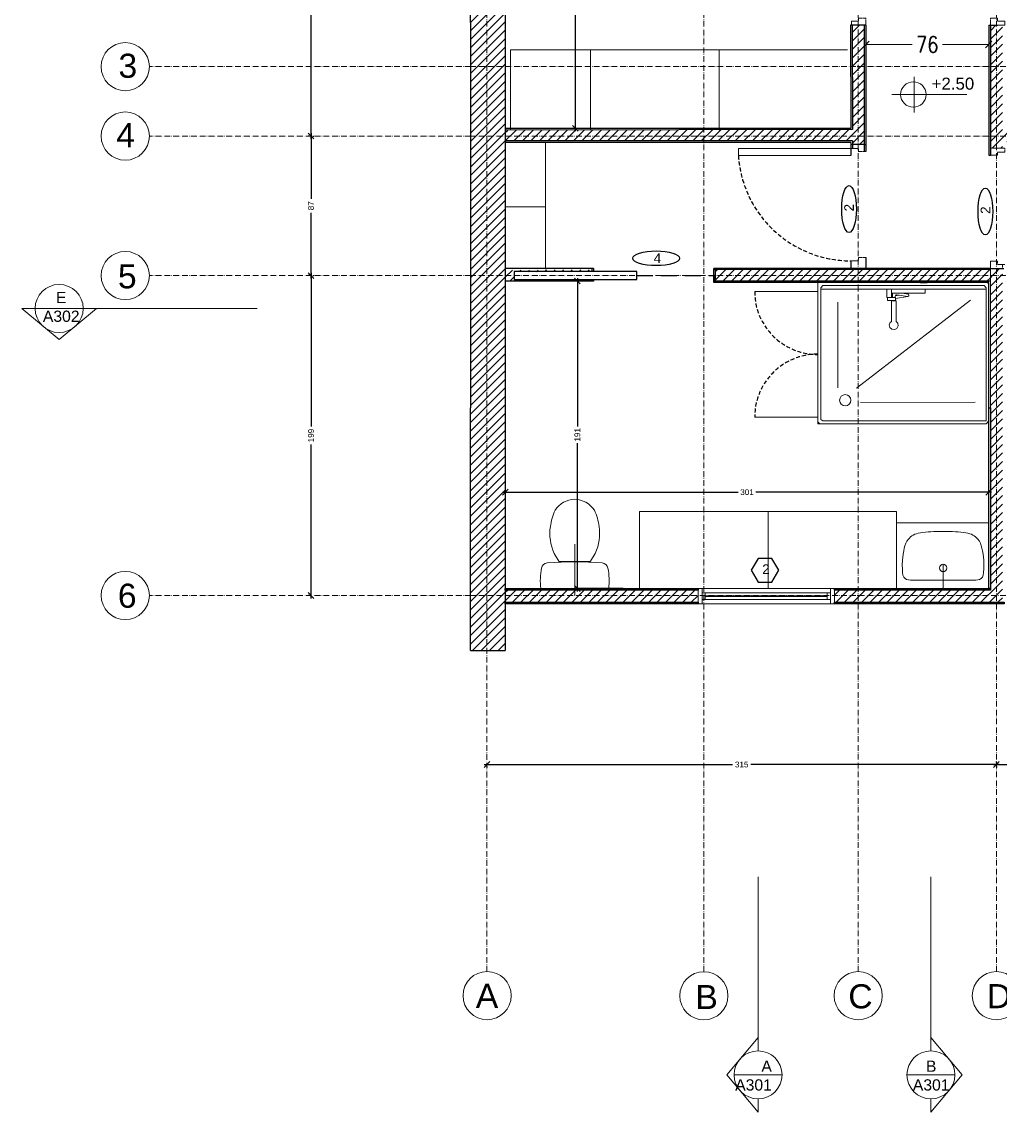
# Model space of a CAD drawing. Header units: centimetres. Extents: x 1059 to 7420, y -439 to 4439.
# Drawn here: x 3033 to 3642, y 3063 to 3742 of the extents above; entities that cross this region are included whole.
import ezdxf

# ---------------------------------------------------------------- set-up
doc = ezdxf.new("R2010")
doc.units = ezdxf.units.CM
doc.header["$MEASUREMENT"] = 0
for name, pattern in [('ACAD_ISO10W100', [18, 12, -3, 0, -3]), ('CENTER', [2, 1.25, -0.25, 0.25, -0.25]), ('HIDDEN', [0.375, 0.25, -0.125])]:
    doc.linetypes.add(name, pattern=pattern)
doc.layers.add('ARREDI', color=8, linetype='Continuous', lineweight=18)
doc.layers.add('CAMPITURE', color=7, linetype='Continuous', lineweight=25)
for name, color, linetype in [('INFISSI', 4, 'Continuous'), ('NUMERAZIONE', 30, 'Continuous'), ('quote nuove', 2, 'Continuous'), ('STRUTTURA', 1, 'Continuous')]:
    doc.layers.add(name, color=color, linetype=linetype)
doc.layers.get('0').off()
doc.styles.add('ARIAL', font='Arial.ttf')
doc.styles.add('E-ROMANS', font='romans.shx', dxfattribs={"width": 0.8})
doc.styles.get("Standard").update_dxf_attribs({"font": 'Arial.ttf'})
doc.dimstyles.new('Copia di 1', dxfattribs={"dimscale": 0.001, "dimtxt": 10000, "dimasz": 4000, "dimexe": 1.2, "dimexo": 1, "dimgap": 0.1, "dimtad": 0, "dimtoh": 1, "dimdec": 0, "dimzin": 0, "dimdsep": 46, "dimtxsty": 'E-ROMANS', "dimblk": 'OBLIQUE', "dimcen": 1.2, "dimclrd": 256, "dimclre": 256, "dimclrt": 256, "dimadec": 0, "dimazin": 0, "dimtfac": 1, "dimtdec": 0, "dimtmove": 1, "dimatfit": 3, "dimldrblk": 'OPEN90', "dimfxl": 1, "dimtfill": 1, "dimtolj": 1, "dimtzin": 0, "dimlwd": 0, "dimarcsym": 0})
doc.dimstyles.new('TICK_36', dxfattribs={"dimtxt": 3.6, "dimasz": 3.6, "dimexe": 1.8, "dimexo": 1.2, "dimgap": 1.8, "dimtad": 0, "dimdec": 0, "dimzin": 0, "dimdsep": 46, "dimtxsty": 'ARIAL', "dimblk": 'OBLIQUE', "dimcen": 1.8, "dimdle": 1.8, "dimclrd": 256, "dimclrt": 256, "dimadec": 0, "dimazin": 0, "dimtfac": 1, "dimtdec": 0, "dimtmove": 1, "dimatfit": 3, "dimldrblk": 'OPEN90', "dimfxl": 1, "dimtfill": 1, "dimtolj": 1, "dimtzin": 0, "dimarcsym": 0})
pattern_1 = [(45, (-311.728, 3670.2875), (-2.6516504, 2.6516504), [])]

# ---------------------------------------------------------------- blocks, each defined once
blk = doc.blocks.new('_Oblique')
at = {"color": 0, "linetype": 'ByBlock', "lineweight": -2}
blk.add_line((-0.5, -0.5), (0.5, 0.5), dxfattribs=at)
blk = doc.blocks.new('*D520')
at = {"layer": 'quote nuove', "color": 0, "lineweight": -2, "transparency": 16777216}
for p, q in [((3639.92, 3280.4), (3639.92, 3281)), ((3322.77, 3278), (3322.77, 3277.4))]:
    blk.add_line(p, q, dxfattribs=at)
at = {"layer": 'quote nuove', "lineweight": -2, "transparency": 16777216}
for p, q in [((3320.97, 3279.2), (3475.6, 3279.2)), ((3641.72, 3279.2), (3487.1, 3279.2))]:
    blk.add_line(p, q, dxfattribs=at)
at = {"layer": 'quote nuove', "lineweight": -2, "transparency": 16777216, "xscale": 3.6, "yscale": 3.6, "zscale": 3.6, "rotation": 180}
blk.add_blockref('_Oblique', (3322.77, 3279.2), dxfattribs=at)
at = {"layer": 'quote nuove', "lineweight": -2, "transparency": 16777216, "xscale": 3.6, "yscale": 3.6, "zscale": 3.6}
blk.add_blockref('_Oblique', (3639.92, 3279.2), dxfattribs=at)
at = {"layer": 'quote nuove', "lineweight": 0, "transparency": 16777216, "insert": (3481.35, 3279.2), "char_height": 3.6, "attachment_point": 5, "style": 'ARIAL', "bg_fill": 3, "box_fill_scale": 1.25, "bg_fill_color": 256, "bg_fill_true_color": 13158600, "bg_fill_transparency": 0}
blk.add_mtext('\\A1;315', dxfattribs=at)
blk = doc.blocks.new('_Open90')
at = {"color": 0, "linetype": 'ByBlock', "lineweight": -2}
for p, q in [((0, 0), (-1, 0)), ((-0.5, 0.5), (0, 0)), ((0, 0), (-0.5, -0.5))]:
    blk.add_line(p, q, dxfattribs=at)
blk = doc.blocks.new('*D521')
at = {"layer": 'quote nuove', "color": 0, "lineweight": -2, "transparency": 16777216}
for p, q in [((3952.69, 3280.4), (3952.69, 3281)), ((3639.92, 3278), (3639.92, 3277.4))]:
    blk.add_line(p, q, dxfattribs=at)
at = {"layer": 'quote nuove', "lineweight": -2, "transparency": 16777216}
for p, q in [((3638.12, 3279.2), (3790.55, 3279.2)), ((3954.49, 3279.2), (3802.06, 3279.2))]:
    blk.add_line(p, q, dxfattribs=at)
at = {"layer": 'quote nuove', "lineweight": -2, "transparency": 16777216, "xscale": 3.6, "yscale": 3.6, "zscale": 3.6, "rotation": 180}
blk.add_blockref('_Oblique', (3639.92, 3279.2), dxfattribs=at)
at = {"layer": 'quote nuove', "lineweight": -2, "transparency": 16777216, "xscale": 3.6, "yscale": 3.6, "zscale": 3.6}
blk.add_blockref('_Oblique', (3952.69, 3279.2), dxfattribs=at)
at = {"layer": 'quote nuove', "lineweight": 0, "transparency": 16777216, "insert": (3796.31, 3279.2), "char_height": 3.6, "attachment_point": 5, "style": 'ARIAL', "bg_fill": 3, "box_fill_scale": 1.25, "bg_fill_color": 256, "bg_fill_true_color": 13158600, "bg_fill_transparency": 0}
blk.add_mtext('\\A1;315', dxfattribs=at)
blk = doc.blocks.new('*D522')
at = {"layer": 'quote nuove', "lineweight": -2, "transparency": 16777216}
for p, q in [((3213.25, 3585.5), (3213.25, 3489.68)), ((3213.25, 3382.65), (3213.25, 3478.47))]:
    blk.add_line(p, q, dxfattribs=at)
at = {"layer": 'quote nuove', "color": 0, "lineweight": -2, "transparency": 16777216}
for p, q in [((3214.45, 3583.7), (3215.05, 3583.7)), ((3212.05, 3384.45), (3211.45, 3384.45))]:
    blk.add_line(p, q, dxfattribs=at)
at = {"layer": 'quote nuove', "lineweight": -2, "transparency": 16777216, "xscale": 3.6, "yscale": 3.6, "zscale": 3.6}
for p, rotation in [((3213.25, 3583.7), 90), ((3213.25, 3384.45), 270)]:
    blk.add_blockref('_Oblique', p, dxfattribs=dict(at, rotation=rotation))
at = {"layer": 'quote nuove', "lineweight": 0, "transparency": 16777216, "insert": (3213.25, 3484.07), "char_height": 3.6, "attachment_point": 5, "rotation": 90, "style": 'ARIAL', "bg_fill": 3, "box_fill_scale": 1.25, "bg_fill_color": 256, "bg_fill_true_color": 13158600, "bg_fill_transparency": 0}
blk.add_mtext('\\A1;199', dxfattribs=at)
blk = doc.blocks.new('*D523')
at = {"layer": 'quote nuove', "color": 0, "lineweight": -2, "transparency": 16777216}
for p, q in [((3212.05, 3670.57), (3211.45, 3670.57)), ((3212.05, 3583.7), (3211.45, 3583.7))]:
    blk.add_line(p, q, dxfattribs=at)
at = {"layer": 'quote nuove', "lineweight": -2, "transparency": 16777216}
for p, q in [((3213.25, 3672.37), (3213.25, 3631.49)), ((3213.25, 3581.9), (3213.25, 3622.78))]:
    blk.add_line(p, q, dxfattribs=at)
at = {"layer": 'quote nuove', "lineweight": -2, "transparency": 16777216, "xscale": 3.6, "yscale": 3.6, "zscale": 3.6}
for p, rotation in [((3213.25, 3670.57), 90), ((3213.25, 3583.7), 270)]:
    blk.add_blockref('_Oblique', p, dxfattribs=dict(at, rotation=rotation))
at = {"layer": 'quote nuove', "lineweight": 0, "transparency": 16777216, "insert": (3213.25, 3627.14), "char_height": 3.6, "attachment_point": 5, "rotation": 90, "style": 'ARIAL', "bg_fill": 3, "box_fill_scale": 1.25, "bg_fill_color": 256, "bg_fill_true_color": 13158600, "bg_fill_transparency": 0}
blk.add_mtext('\\A1;87', dxfattribs=at)
blk = doc.blocks.new('*D524')
at = {"layer": 'quote nuove', "color": 0, "lineweight": -2, "transparency": 16777216}
for p, q in [((3212.05, 4076.25), (3211.45, 4076.25)), ((3214.45, 3670.57), (3215.05, 3670.57))]:
    blk.add_line(p, q, dxfattribs=at)
at = {"layer": 'quote nuove', "lineweight": -2, "transparency": 16777216}
for p, q in [((3213.25, 4078.05), (3213.25, 3879.26)), ((3213.25, 3668.77), (3213.25, 3867.56))]:
    blk.add_line(p, q, dxfattribs=at)
at = {"layer": 'quote nuove', "lineweight": -2, "transparency": 16777216, "xscale": 3.6, "yscale": 3.6, "zscale": 3.6}
for p, rotation in [((3213.25, 4076.25), 90), ((3213.25, 3670.57), 270)]:
    blk.add_blockref('_Oblique', p, dxfattribs=dict(at, rotation=rotation))
at = {"layer": 'quote nuove', "lineweight": 0, "transparency": 16777216, "insert": (3213.25, 3873.41), "char_height": 3.6, "attachment_point": 5, "rotation": 90, "style": 'ARIAL', "bg_fill": 3, "box_fill_scale": 1.25, "bg_fill_color": 256, "bg_fill_true_color": 13158600, "bg_fill_transparency": 0}
blk.add_mtext('\\A1;406', dxfattribs=at)
blk = doc.blocks.new('*D599')
at = {"layer": 'quote nuove', "color": 0, "lineweight": -2, "transparency": 16777216}
for p, q in [((3387.84, 3580.26), (3377.25, 3580.26)), ((3407.5, 3388.8), (3377.25, 3388.8))]:
    blk.add_line(p, q, dxfattribs=at)
at = {"layer": 'quote nuove', "lineweight": -2, "transparency": 16777216}
for p, q in [((3379.05, 3582.06), (3379.05, 3489.79)), ((3379.05, 3387), (3379.05, 3479.27))]:
    blk.add_line(p, q, dxfattribs=at)
at = {"layer": 'quote nuove', "lineweight": -2, "transparency": 16777216, "xscale": 3.6, "yscale": 3.6, "zscale": 3.6}
for p, rotation in [((3379.05, 3580.26), 90), ((3379.05, 3388.8), 270)]:
    blk.add_blockref('_Oblique', p, dxfattribs=dict(at, rotation=rotation))
at = {"layer": 'quote nuove', "lineweight": 0, "transparency": 16777216, "insert": (3379.05, 3484.53), "char_height": 3.6, "attachment_point": 5, "rotation": 90, "style": 'ARIAL', "bg_fill": 3, "box_fill_scale": 1.25, "bg_fill_color": 256, "bg_fill_true_color": 13158600, "bg_fill_transparency": 0}
blk.add_mtext('\\A1;191', dxfattribs=at)
blk = doc.blocks.new('*D527')
at = {"layer": 'quote nuove', "color": 0, "lineweight": -2, "transparency": 16777216}
for p, q in [((3376.64, 4071.5), (3376.04, 4071.5)), ((3376.64, 3675.32), (3376.04, 3675.32))]:
    blk.add_line(p, q, dxfattribs=at)
at = {"layer": 'quote nuove', "lineweight": -2, "transparency": 16777216}
for p, q in [((3377.84, 4073.3), (3377.84, 3879.16)), ((3377.84, 3673.52), (3377.84, 3867.65))]:
    blk.add_line(p, q, dxfattribs=at)
at = {"layer": 'quote nuove', "lineweight": -2, "transparency": 16777216, "xscale": 3.6, "yscale": 3.6, "zscale": 3.6}
for p, rotation in [((3377.84, 4071.5), 90), ((3377.84, 3675.32), 270)]:
    blk.add_blockref('_Oblique', p, dxfattribs=dict(at, rotation=rotation))
at = {"layer": 'quote nuove', "lineweight": 0, "transparency": 16777216, "insert": (3377.84, 3873.41), "char_height": 3.6, "attachment_point": 5, "rotation": 90, "style": 'ARIAL', "bg_fill": 3, "box_fill_scale": 1.25, "bg_fill_color": 256, "bg_fill_true_color": 13158600, "bg_fill_transparency": 0}
blk.add_mtext('\\A1;396', dxfattribs=at)
blk = doc.blocks.new('*D528')
at = {"layer": 'ARREDI', "linetype": 'ACAD_ISO10W100', "lineweight": -2, "transparency": 16777216}
for p, q in [((3558.68, 3727.6), (3558.68, 3727.6)), ((3635.17, 3727.6), (3635.17, 3727.6))]:
    blk.add_line(p, q, dxfattribs=at)
at = {"layer": 'ARREDI', "lineweight": 0, "transparency": 16777216}
for p, q in [((3558.68, 3727.6), (3590.45, 3727.6)), ((3635.17, 3727.6), (3603.4, 3727.6))]:
    blk.add_line(p, q, dxfattribs=at)
at = {"layer": 'ARREDI', "lineweight": 0, "transparency": 16777216, "xscale": 4, "yscale": 4, "zscale": 4, "rotation": 180}
blk.add_blockref('_Oblique', (3558.68, 3727.6), dxfattribs=at)
at = {"layer": 'ARREDI', "lineweight": 0, "transparency": 16777216, "xscale": 4, "yscale": 4, "zscale": 4}
blk.add_blockref('_Oblique', (3635.17, 3727.6), dxfattribs=at)
at = {"layer": 'ARREDI', "transparency": 16777216, "insert": (3596.93, 3727.6), "char_height": 10, "attachment_point": 5, "style": 'E-ROMANS', "bg_fill": 3, "box_fill_scale": 1.25, "bg_fill_color": 256, "bg_fill_true_color": 13158600, "bg_fill_transparency": 0}
blk.add_mtext('\\A1;76', dxfattribs=at)
blk = doc.blocks.new('*D543')
at = {"layer": 'quote nuove', "color": 0, "lineweight": -2, "transparency": 16777216}
for p, q in [((3635.18, 3450), (3635.18, 3450.6)), ((3334.18, 3447.6), (3334.18, 3447))]:
    blk.add_line(p, q, dxfattribs=at)
at = {"layer": 'quote nuove', "lineweight": -2, "transparency": 16777216}
for p, q in [((3332.38, 3448.8), (3479.27, 3448.8)), ((3636.98, 3448.8), (3490.09, 3448.8))]:
    blk.add_line(p, q, dxfattribs=at)
at = {"layer": 'quote nuove', "lineweight": -2, "transparency": 16777216, "xscale": 3.6, "yscale": 3.6, "zscale": 3.6, "rotation": 180}
blk.add_blockref('_Oblique', (3334.18, 3448.8), dxfattribs=at)
at = {"layer": 'quote nuove', "lineweight": -2, "transparency": 16777216, "xscale": 3.6, "yscale": 3.6, "zscale": 3.6}
blk.add_blockref('_Oblique', (3635.18, 3448.8), dxfattribs=at)
at = {"layer": 'quote nuove', "transparency": 16777216, "insert": (3484.68, 3448.8), "char_height": 3.6, "attachment_point": 5, "style": 'ARIAL', "bg_fill": 3, "box_fill_scale": 1.25, "bg_fill_color": 256, "bg_fill_true_color": 13158600, "bg_fill_transparency": 0}
blk.add_mtext('\\A1;301', dxfattribs=at)

msp = doc.modelspace()

# ---------------------------------------------------------------- hatches: boundary and pattern name
at = {"layer": 'CAMPITURE'}
h = msp.add_hatch(dxfattribs=at)
h.set_pattern_fill('ANSI31', color=0, scale=30)
h.set_pattern_definition(pattern_1)
h.paths.add_polyline_path([(3334.18, 4102.4), (3312.57, 4102.4), (3312.57, 3350.2), (3334.18, 3350.2)])
h = msp.add_hatch(dxfattribs=at)
h.set_pattern_fill('ANSI31', color=0, scale=30)
h.set_pattern_definition(pattern_1)
h.paths.add_polyline_path([(3553.93, 3739.58), (3550.18, 3739.58), (3550.27, 3674.63), (3334.1, 3674.31), (3334.1, 3670.57), (3553.93, 3670.57)])
h.paths.add_polyline_path([(3553.93, 3670.57), (3334.1, 3670.57), (3334.11, 3667.54), (3550.28, 3667.54), (3550.28, 3665.39), (3553.93, 3665.39)])
h.paths.add_polyline_path([(3557.68, 3739.58), (3553.93, 3739.58), (3553.93, 3670.57), (3557.68, 3670.57)])
h.paths.add_polyline_path([(3557.68, 3670.57), (3553.93, 3670.57), (3553.93, 3665.39), (3557.68, 3665.39)])
h = msp.add_hatch(dxfattribs=at)
h.set_pattern_fill('ANSI31', color=0, scale=30)
h.set_pattern_definition(pattern_1)
h.paths.add_polyline_path([(3339.64, 3586.14), (3388.21, 3586.14), (3388.21, 3587.2), (3334.18, 3587.14), (3334.18, 3583.7), (3339.64, 3583.7)])
h.paths.add_polyline_path([(3339.64, 3583.7), (3334.18, 3583.7), (3334.18, 3580.26), (3388.21, 3580.26), (3388.21, 3581.17), (3339.64, 3581.17)])
h.paths.add_polyline_path([(3553.93, 3587.37), (3464.88, 3587.28), (3464.88, 3583.7), (3553.93, 3583.7)])
h.paths.add_polyline_path([(3553.93, 3583.7), (3464.88, 3583.7), (3464.88, 3580.26), (3553.93, 3580.26)])
h.paths.add_polyline_path([(3636.18, 3583.7), (3553.93, 3583.7), (3553.93, 3580.26), (3636.18, 3580.26)])
h.paths.add_polyline_path([(3636.18, 3587.46), (3553.93, 3587.37), (3553.93, 3583.7), (3636.18, 3583.7)])
h.paths.add_polyline_path([(3643.67, 3588.11), (3639.92, 3588.11), (3639.92, 3583.7), (3643.67, 3583.7)])
h.paths.add_polyline_path([(3639.92, 3588.11), (3636.18, 3588.11), (3636.18, 3583.7), (3639.92, 3583.7)])
h.paths.add_polyline_path([(3639.92, 3384.45), (3553.93, 3384.45), (3553.93, 3380.3), (3639.92, 3380.3)])
h.paths.add_polyline_path([(3643.68, 3384.45), (3639.92, 3384.45), (3639.92, 3380.3), (3643.68, 3380.3)])
h.paths.add_polyline_path([(3553.93, 3384.45), (3539.18, 3384.45), (3539.18, 3380.3), (3553.93, 3380.3)])
h.paths.add_polyline_path([(3553.93, 3387.8), (3539.17, 3387.8), (3539.18, 3384.45), (3553.93, 3384.45)])
h.paths.add_polyline_path([(3454.18, 3384.45), (3334.18, 3384.45), (3334.18, 3381.3), (3334.18, 3380.3), (3454.18, 3380.3)])
h.paths.add_polyline_path([(3454.18, 3387.8), (3377.43, 3387.8), (3377.43, 3384.45), (3454.18, 3384.45)])
h.paths.add_polyline_path([(3377.43, 3387.8), (3334.18, 3387.8), (3334.18, 3384.45), (3377.43, 3384.45)])
h.paths.add_polyline_path([(3639.92, 3670.57), (3636.17, 3670.57), (3636.17, 3663.11), (3639.92, 3663.11)])
h.paths.add_polyline_path([(3639.92, 3739.58), (3636.17, 3739.58), (3636.17, 3670.57), (3639.92, 3670.57)])
h.paths.add_polyline_path([(3942.48, 3674.3), (3643.67, 3674.3), (3643.67, 3676.3), (3643.67, 3739.58), (3639.92, 3739.58), (3639.92, 3670.57), (3942.48, 3670.57)])
h.paths.add_polyline_path([(3942.48, 3670.57), (3639.92, 3670.57), (3639.92, 3663.11), (3643.67, 3663.11), (3643.67, 3665.8), (3643.67, 3666.8), (3942.48, 3666.8)])
h.paths.add_polyline_path([(3778.05, 3666.8), (3778.05, 3673.3)])
h = msp.add_hatch(dxfattribs=at)
h.set_pattern_fill('ANSI31', color=0, scale=30)
h.set_pattern_definition(pattern_1)
h.paths.add_polyline_path([(3636.18, 3387.8), (3553.93, 3387.8), (3553.93, 3384.45), (3636.18, 3384.45)])
h.paths.add_polyline_path([(3643.68, 3587.46), (3639.92, 3587.46), (3639.92, 3384.45), (3643.68, 3384.45)])
h.paths.add_polyline_path([(3639.92, 3583.7), (3636.18, 3583.7), (3636.18, 3501.3), (3636.18, 3388.8), (3636.17, 3380.3), (3639.92, 3380.3)])

# ---------------------------------------------------------------- linework, layer by layer
at = {"layer": 'ARREDI', "lineweight": 0}
for p, q in [((3387.33, 3724.32), (3337.33, 3724.32)), ((3337.33, 3724.32), (3337.33, 3674.32)), ((3387.33, 3724.32), (3547.33, 3724.32)), ((3387.33, 3724.32), (3467.33, 3724.32)), ((3387.33, 3724.32), (3387.33, 3674.32)), ((3467.33, 3724.32), (3467.33, 3674.31))]:
    msp.add_line(p, q, dxfattribs=at)
at = {"layer": 'ARREDI'}
for p, q in [((3359.18, 3626.54), (3359.18, 3666.54)), ((3334.18, 3626.54), (3359.18, 3626.54)), ((3359.18, 3626.54), (3359.18, 3588.08)), ((3528.68, 3579.3), (3528.68, 3491.3)), ((3528.68, 3573.78), (3489.45, 3573.78)), ((3530.54, 3576.11), (3531.85, 3577.42)), ((3530.54, 3576.11), (3530.54, 3494.11)), ((3530.54, 3575.14), (3633.56, 3575.14)), ((3531.85, 3577.42), (3632.25, 3577.42)), ((3571.67, 3575.14), (3571.67, 3570.14)), ((3574.66, 3570.14), (3574.66, 3575.14)), ((3574.66, 3572.64), (3595.52, 3572.64)), ((3575.2, 3571.26), (3575.2, 3572.58)), ((3577.38, 3571.67), (3577.02, 3571.36)), ((3577.77, 3571.75), (3577.38, 3571.67)), ((3577.77, 3571.75), (3584.78, 3570.72)), ((3581.57, 3572.64), (3584.84, 3572.16)), ((3584.84, 3572.16), (3585.16, 3572.05)), ((3585.16, 3572.05), (3585.39, 3571.77)), ((3585.39, 3571.77), (3585.47, 3571.46)), ((3595.52, 3572.64), (3595.52, 3575.14)), ((3633.56, 3576.11), (3632.25, 3577.42)), ((3633.56, 3576.11), (3633.56, 3493.18)), ((3541.23, 3567.2), (3541.23, 3513.82)), ((3623.77, 3568.35), (3552.83, 3513.6)), ((3571.67, 3570.14), (3574.66, 3570.14)), ((3572.17, 3570.14), (3572.17, 3568.14)), ((3572.17, 3568.14), (3574.17, 3568.14)), ((3574.17, 3568.14), (3577.17, 3568.14)), ((3574.66, 3567.93), (3574.66, 3567.12)), ((3577.47, 3567.93), (3574.66, 3567.93)), ((3574.66, 3555.14), (3574.66, 3567.12)), ((3574.75, 3570.91), (3574.66, 3570.97)), ((3577.17, 3570.14), (3574.66, 3570.14)), ((3574.96, 3570.86), (3574.75, 3570.91)), ((3575.2, 3570.91), (3574.96, 3570.86)), ((3575.19, 3567.93), (3575.2, 3567.93)), ((3575.2, 3571.26), (3575.2, 3570.14)), ((3575.2, 3568.14), (3575.2, 3567.93)), ((3577.02, 3571.36), (3576.9, 3570.89)), ((3576.9, 3570.89), (3576.9, 3570.14)), ((3576.9, 3568.14), (3576.9, 3567.93)), ((3579.66, 3571.47), (3576.95, 3571.1)), ((3584.89, 3570.69), (3577.17, 3569.46)), ((3577.17, 3568.14), (3577.17, 3570.14)), ((3577.35, 3569.17), (3577.17, 3569.1)), ((3577.47, 3567.93), (3577.46, 3555.14)), ((3585.23, 3570.89), (3584.89, 3570.69)), ((3584.89, 3570.69), (3584.89, 3570.69)), ((3585.42, 3571.16), (3585.23, 3570.89)), ((3585.47, 3571.46), (3585.42, 3571.16)), ((3573.28, 3553.1), (3573.85, 3554.53)), ((3573.65, 3551.4), (3573.28, 3553.1)), ((3574.93, 3550.23), (3573.65, 3551.4)), ((3573.85, 3554.53), (3574.66, 3555.14)), ((3577.46, 3555.14), (3578.51, 3553.97)), ((3578.78, 3552.3), (3578.01, 3550.79)), ((3578.51, 3553.97), (3578.78, 3552.3)), ((3576.65, 3550.08), (3574.93, 3550.23)), ((3578.01, 3550.79), (3576.65, 3550.08)), ((3626.7, 3504.77), (3555.27, 3504.69)), ((3528.68, 3495.53), (3489.45, 3495.53)), ((3528.68, 3491.3), (3633.56, 3491.3)), ((3530.54, 3494.11), (3531.85, 3493.18)), ((3633.59, 3493.18), (3531.85, 3493.18)), ((3457.82, 3436.8), (3417.82, 3436.8)), ((3417.82, 3436.8), (3417.82, 3388.8)), ((3417.82, 3436.8), (3497.82, 3436.8)), ((3577.82, 3436.8), (3457.82, 3436.8)), ((3497.82, 3436.8), (3497.82, 3388.8)), ((3577.82, 3388.8), (3577.82, 3436.8)), ((3577.82, 3388.8), (3577.82, 3429.8)), ((3577.82, 3429.8), (3635.18, 3429.8)), ((3589.14, 3422.56), (3588.2, 3422.09)), ((3589.14, 3422.56), (3588.2, 3422.09)), ((3590.15, 3422.94), (3589.14, 3422.56)), ((3590.15, 3422.94), (3589.14, 3422.56)), ((3591.33, 3423.25), (3590.15, 3422.94)), ((3591.33, 3423.25), (3590.15, 3422.94)), ((3592.62, 3423.49), (3591.33, 3423.25)), ((3592.62, 3423.49), (3591.33, 3423.25)), ((3594.1, 3423.73), (3592.62, 3423.49)), ((3594.1, 3423.73), (3592.62, 3423.49)), ((3595.73, 3423.93), (3594.1, 3423.73)), ((3595.73, 3423.93), (3594.1, 3423.73)), ((3597.48, 3424.07), (3595.73, 3423.93)), ((3599.1, 3424.17), (3597.48, 3424.07)), ((3600.94, 3424.25), (3599.1, 3424.17)), ((3602.9, 3424.32), (3600.94, 3424.25)), ((3605.03, 3424.36), (3602.9, 3424.32)), ((3606.76, 3424.37), (3605.03, 3424.36)), ((3606.76, 3424.37), (3608.49, 3424.36)), ((3608.49, 3424.36), (3610.62, 3424.32)), ((3610.62, 3424.32), (3612.58, 3424.25)), ((3612.58, 3424.25), (3614.41, 3424.17)), ((3614.41, 3424.17), (3616.04, 3424.07)), ((3616.04, 3424.07), (3617.78, 3423.93)), ((3617.78, 3423.93), (3619.42, 3423.73)), ((3619.42, 3423.73), (3620.9, 3423.49)), ((3620.9, 3423.49), (3622.18, 3423.25)), ((3620.9, 3423.49), (3622.18, 3423.25)), ((3622.18, 3423.25), (3623.36, 3422.94)), ((3622.18, 3423.25), (3623.36, 3422.94)), ((3623.36, 3422.94), (3624.38, 3422.56)), ((3623.36, 3422.94), (3624.38, 3422.56)), ((3624.38, 3422.56), (3625.32, 3422.09)), ((3624.38, 3422.56), (3625.32, 3422.09)), ((3377.43, 3416.4), (3377.43, 3384.51)), ((3583.53, 3416.97), (3583, 3415.48)), ((3583.53, 3416.97), (3583, 3415.48)), ((3584.2, 3418.24), (3583.53, 3416.97)), ((3584.2, 3418.24), (3583.53, 3416.97)), ((3585.15, 3419.57), (3584.2, 3418.24)), ((3585.15, 3419.57), (3584.2, 3418.24)), ((3585.77, 3420.24), (3585.15, 3419.57)), ((3585.77, 3420.24), (3585.15, 3419.57)), ((3586.5, 3420.92), (3585.77, 3420.24)), ((3586.5, 3420.92), (3585.77, 3420.24)), ((3587.33, 3421.55), (3586.5, 3420.92)), ((3587.33, 3421.55), (3586.5, 3420.92)), ((3588.2, 3422.09), (3587.33, 3421.55)), ((3588.2, 3422.09), (3587.33, 3421.55)), ((3625.32, 3422.09), (3626.19, 3421.55)), ((3625.32, 3422.09), (3626.19, 3421.55)), ((3626.19, 3421.55), (3627.02, 3420.92)), ((3626.19, 3421.55), (3627.02, 3420.92)), ((3627.02, 3420.92), (3627.75, 3420.24)), ((3627.02, 3420.92), (3627.75, 3420.24)), ((3627.75, 3420.24), (3628.37, 3419.57)), ((3627.75, 3420.24), (3628.37, 3419.57)), ((3628.37, 3419.57), (3629.32, 3418.24)), ((3628.37, 3419.57), (3629.32, 3418.24)), ((3629.32, 3418.24), (3629.98, 3416.97)), ((3629.32, 3418.24), (3629.98, 3416.97)), ((3629.98, 3416.97), (3630.51, 3415.48)), ((3629.98, 3416.97), (3630.51, 3415.48)), ((3367.54, 3405.87), (3364.62, 3410.7)), ((3387.32, 3405.87), (3390.24, 3410.7)), ((3581.86, 3410.13), (3581.62, 3408.27)), ((3581.86, 3410.13), (3581.62, 3408.27)), ((3582.24, 3412.26), (3581.86, 3410.13)), ((3582.24, 3412.26), (3581.86, 3410.13)), ((3582.61, 3413.95), (3582.24, 3412.26)), ((3582.61, 3413.95), (3582.24, 3412.26)), ((3583, 3415.48), (3582.61, 3413.95)), ((3583, 3415.48), (3582.61, 3413.95)), ((3630.51, 3415.48), (3630.91, 3413.95)), ((3630.51, 3415.48), (3630.91, 3413.95)), ((3630.91, 3413.95), (3631.28, 3412.26)), ((3630.91, 3413.95), (3631.28, 3412.26)), ((3631.28, 3412.26), (3631.65, 3410.13)), ((3631.28, 3412.26), (3631.65, 3410.13)), ((3631.65, 3410.13), (3631.89, 3408.27)), ((3631.65, 3410.13), (3631.89, 3408.27)), ((3377.43, 3405.6), (3367.98, 3405.6)), ((3377.43, 3405.6), (3386.88, 3405.6)), ((3581.46, 3406.46), (3581.36, 3403.36)), ((3581.46, 3406.46), (3581.36, 3403.36)), ((3581.36, 3403.36), (3581.38, 3401.16)), ((3581.36, 3403.36), (3581.38, 3401.16)), ((3581.62, 3408.27), (3581.46, 3406.46)), ((3581.62, 3408.27), (3581.46, 3406.46)), ((3606.76, 3388.8), (3606.76, 3403.89)), ((3631.89, 3408.27), (3632.05, 3406.46)), ((3631.89, 3408.27), (3632.05, 3406.46)), ((3632.05, 3406.46), (3632.16, 3403.36)), ((3632.05, 3406.46), (3632.16, 3403.36)), ((3632.16, 3403.36), (3632.13, 3401.16)), ((3632.16, 3403.36), (3632.13, 3401.16)), ((3581.38, 3401.16), (3581.52, 3398.87)), ((3581.38, 3401.16), (3581.52, 3398.87)), ((3581.52, 3398.87), (3581.76, 3397.08)), ((3581.52, 3398.87), (3581.76, 3397.08)), ((3581.76, 3397.08), (3582.32, 3395.89)), ((3581.76, 3397.08), (3582.32, 3395.89)), ((3582.32, 3395.89), (3583.1, 3395.06)), ((3582.32, 3395.89), (3583.1, 3395.06)), ((3631.19, 3395.89), (3630.42, 3395.06)), ((3631.19, 3395.89), (3630.42, 3395.06)), ((3631.76, 3397.08), (3631.19, 3395.89)), ((3631.76, 3397.08), (3631.19, 3395.89)), ((3631.99, 3398.87), (3631.76, 3397.08)), ((3631.99, 3398.87), (3631.76, 3397.08)), ((3632.13, 3401.16), (3631.99, 3398.87)), ((3632.13, 3401.16), (3631.99, 3398.87)), ((3583.1, 3395.06), (3584.03, 3394.5)), ((3583.1, 3395.06), (3584.03, 3394.5)), ((3584.03, 3394.5), (3585.22, 3394.19)), ((3584.03, 3394.5), (3585.22, 3394.19)), ((3585.22, 3394.19), (3586.41, 3394.1)), ((3585.22, 3394.19), (3586.41, 3394.1)), ((3586.41, 3394.1), (3587.65, 3394.07)), ((3586.41, 3394.1), (3587.65, 3394.07)), ((3606.76, 3394.07), (3587.65, 3394.07)), ((3606.76, 3394.07), (3587.65, 3394.07)), ((3606.76, 3394.07), (3625.86, 3394.07)), ((3606.76, 3394.07), (3625.86, 3394.07)), ((3627.11, 3394.1), (3625.86, 3394.07)), ((3627.11, 3394.1), (3625.86, 3394.07)), ((3628.3, 3394.19), (3627.11, 3394.1)), ((3628.3, 3394.19), (3627.11, 3394.1)), ((3629.49, 3394.5), (3628.3, 3394.19)), ((3629.49, 3394.5), (3628.3, 3394.19)), ((3630.42, 3395.06), (3629.49, 3394.5)), ((3630.42, 3395.06), (3629.49, 3394.5))]:
    msp.add_line(p, q, dxfattribs=at)
msp.add_lwpolyline([(3528.68, 3492.63), (3528.68, 3579.3), (3561.96, 3579.28), (3592.56, 3579.28), (3592.56, 3579.27), (3596.74, 3579.27), (3596.74, 3579.28), (3634.33, 3579.28), (3635.14, 3577.97), (3635.14, 3493.18), (3633.56, 3491.3), (3529.99, 3491.3)], close=True, dxfattribs=at)
for centre, radius in [((3545.86, 3506.09), 3.5), ((3606.76, 3401.6), 2.28)]:
    msp.add_circle(centre, radius, dxfattribs=at)
at = {"layer": 'ARREDI', "linetype": 'HIDDEN', "lineweight": -2, "ltscale": 10}
for centre, start, end in [((3528.68, 3573.78), 180, 270), ((3528.68, 3495.53), 90, 180)]:
    msp.add_arc(centre, 39.23, start, end, dxfattribs=at)
at = {"layer": 'ARREDI'}
for centre, radius, start, end in [((3378.16, 3428.86), 15.66, 92.65515, 146.02113), ((3376.71, 3428.86), 15.66, 33.97887, 87.34485), ((3397.75, 3422.75), 35.81, 155.47558, 172.55676), ((3357.12, 3422.75), 35.81, 7.44324, 24.52442), ((3391.93, 3423.11), 30, 171.79307, 204.43818), ((3362.93, 3423.11), 30, 335.56182, 8.20693), ((3360.69, 3400.79), 4, 94.94027, 169.25484), ((3377.43, 3207.08), 198.42, 85.05973, 94.94027), ((3367.98, 3406.1), 0.5, 208.0226, 270), ((3386.88, 3406.1), 0.5, 270, 331.9774), ((3394.18, 3400.79), 4, 10.74516, 85.05973), ((3398.9, 3393.54), 42.9, 169.25484, 186.3359), ((3355.96, 3393.54), 42.9, 353.6641, 10.74516)]:
    msp.add_arc(centre, radius, start, end, dxfattribs=at)
at = {"layer": 'INFISSI', "linetype": 'HIDDEN', "ltscale": 40}
msp.add_line((3416.01, 3583.66), (3464.04, 3583.65), dxfattribs=at)
at = {"layer": 'INFISSI', "color": 4, "lineweight": 0}
for p, q in [((3454.18, 3388.8), (3539.18, 3388.8)), ((3456.68, 3386.06), (3458.68, 3386.06)), ((3458.68, 3382.06), (3456.68, 3382.06)), ((3458.68, 3386.06), (3458.68, 3382.06)), ((3458.68, 3386.06), (3534.68, 3386.06)), ((3458.68, 3383.81), (3458.68, 3384.31)), ((3458.68, 3384.31), (3534.68, 3384.31)), ((3534.68, 3383.81), (3458.68, 3383.81)), ((3534.68, 3382.06), (3458.68, 3382.06)), ((3534.68, 3384.31), (3533.49, 3384.31)), ((3533.49, 3383.81), (3534.68, 3383.81)), ((3536.68, 3386.06), (3534.68, 3386.06)), ((3534.68, 3386.06), (3534.68, 3382.06)), ((3534.68, 3386.06), (3534.68, 3382.06)), ((3534.68, 3384.06), (3534.68, 3384.31)), ((3534.68, 3382.06), (3536.68, 3382.06)), ((3536.68, 3384.06), (3536.68, 3386.06)), ((3454.18, 3379.2), (3539.18, 3379.2))]:
    msp.add_line(p, q, dxfattribs=at)
at = {"layer": 'INFISSI', "color": 4, "linetype": 'CENTER', "lineweight": 0}
for points in [[(3549.68, 3742.08), (3549.68, 3739.58), (3558.68, 3739.58), (3558.68, 3744.08), (3554.18, 3744.08), (3554.18, 3742.08), (3549.68, 3742.08)], [(3645.17, 3742.08), (3645.17, 3739.58), (3636.17, 3739.58), (3636.17, 3744.08), (3640.67, 3744.08), (3640.67, 3742.08), (3645.17, 3742.08)], [(3549.28, 3662.89), (3549.28, 3665.39), (3558.68, 3665.39), (3558.68, 3660.89), (3554.18, 3660.89), (3554.18, 3662.89), (3549.68, 3662.89)], [(3645.17, 3660.61), (3645.17, 3663.11), (3636.17, 3663.11), (3636.17, 3658.61), (3640.67, 3658.61), (3640.67, 3660.61), (3645.17, 3660.61)], [(3549.28, 3592.89), (3549.28, 3588.09), (3558.68, 3588.09), (3558.68, 3594.89), (3554.18, 3594.89), (3554.18, 3592.89), (3549.68, 3592.89)], [(3643.67, 3590.61), (3643.67, 3588.11), (3636.17, 3588.11), (3636.17, 3592.61), (3640.67, 3592.61), (3640.67, 3590.61), (3645.17, 3590.61)]]:
    msp.add_lwpolyline(points, dxfattribs=at)
at = {"layer": 'INFISSI', "color": 4, "linetype": 'Continuous', "lineweight": 0}
msp.add_lwpolyline([(3479.28, 3658.39), (3549.28, 3658.39), (3549.28, 3662.89), (3479.28, 3662.89), (3479.28, 3658.39)], dxfattribs=at)
at = {"layer": 'INFISSI', "color": 4, "lineweight": 0}
msp.add_lwpolyline([(3636.18, 3592.61), (3636.18, 3501.3)], dxfattribs=at)
at = {"layer": 'INFISSI'}
msp.add_lwpolyline([(3416.01, 3581.17), (3416.01, 3586.14), (3339.64, 3586.14), (3339.64, 3581.17)], close=True, dxfattribs=at)
at = {"layer": 'INFISSI', "color": 4, "lineweight": 0}
for points in [[(3454.18, 3388.8), (3456.68, 3388.8), (3456.68, 3379.2), (3454.18, 3379.2)], [(3536.67, 3388.8), (3539.17, 3388.8), (3539.18, 3379.2), (3536.68, 3379.2)]]:
    msp.add_lwpolyline(points, close=True, dxfattribs=at)
at = {"layer": 'INFISSI', "color": 4, "linetype": 'HIDDEN', "lineweight": -2, "ltscale": 10}
msp.add_arc((3549.39, 3663.15), 70.27, 183.89066, 269.91357, dxfattribs=at)
at = {"layer": 'NUMERAZIONE', "lineweight": 0}
for p, q in [((3588.66, 3707.38), (3588.66, 3685.15)), ((3580.32, 3696.47), (3574.9, 3696.47)), ((3576.25, 3696.47), (3621.61, 3696.47)), ((3056.42, 3543.8), (3033.18, 3563.19)), ((3079.66, 3563.19), (3033.18, 3563.19)), ((3056.42, 3543.8), (3079.66, 3563.19)), ((3079.66, 3563.19), (3179.66, 3563.19)), ((3491.56, 3109.18), (3491.56, 3209.18)), ((3599.18, 3109.18), (3599.18, 3209.18)), ((3472.17, 3085.94), (3491.56, 3109.18)), ((3491.56, 3100.89), (3491.56, 3109.18)), ((3618.57, 3085.94), (3599.18, 3109.18)), ((3599.18, 3100.89), (3599.18, 3109.18)), ((3472.17, 3085.94), (3491.56, 3062.7)), ((3476.61, 3085.94), (3506.51, 3085.94)), ((3614.13, 3085.94), (3584.22, 3085.94)), ((3618.57, 3085.94), (3599.18, 3062.7)), ((3491.56, 3062.7), (3491.56, 3070.99)), ((3599.18, 3062.7), (3599.18, 3070.99))]:
    msp.add_line(p, q, dxfattribs=at)
at = {"layer": 'NUMERAZIONE'}
msp.add_lwpolyline([(3504.44, 3400.2), (3500.17, 3407.6), (3491.61, 3407.6), (3487.34, 3400.2), (3491.61, 3392.79), (3500.17, 3392.79)], close=True, dxfattribs=at)
at = {"layer": 'NUMERAZIONE', "lineweight": 0}
for centre, radius in [((3588.24, 3696.47), 7.92), ((3056.42, 3563.19), 14.95), ((3491.56, 3085.94), 14.95), ((3599.18, 3085.94), 14.95)]:
    msp.add_circle(centre, radius, dxfattribs=at)
at = {"layer": 'NUMERAZIONE'}
for centre, major_axis in [((3548.23, 3625.14), (0, 14.61)), ((3633.12, 3623.61), (0, 14.61)), ((3428.1, 3594.5), (14.61, 0))]:
    msp.add_ellipse(centre, major_axis=major_axis, ratio=0.314087, dxfattribs=at)
at = {"layer": 'quote nuove', "color": 253, "linetype": 'ACAD_ISO10W100', "lineweight": 0, "ltscale": 0.3}
for p, q in [((3322.77, 3150.2), (3322.77, 4302.41)), ((3553.92, 3150.24), (3553.93, 4302.41)), ((3639.92, 3150.24), (3639.93, 4302.41)), ((3312.57, 3670.57), (3112.57, 3670.57)), ((4162.88, 3670.57), (3312.57, 3670.57)), ((3312.57, 3583.7), (3112.57, 3583.7)), ((4162.88, 3583.7), (3311.11, 3583.7)), ((3312.57, 3384.45), (3112.57, 3384.45)), ((4162.88, 3384.45), (3312.57, 3384.45))]:
    msp.add_line(p, q, dxfattribs=at)
at = {"layer": 'quote nuove', "color": 253, "lineweight": 0}
for centre in [(3097.57, 3713.8), (3097.57, 3670.57), (3097.57, 3583.7), (3097.57, 3384.48), (3322.86, 3135.29), (3457.82, 3135.2), (3553.92, 3135.24), (3639.92, 3135.24)]:
    msp.add_circle(centre, 15, dxfattribs=at)
at = {"layer": 'STRUTTURA'}
for p, q in [((3334.18, 4004.93), (3334.18, 3350.23)), ((3558.68, 3739.58), (3549.18, 3739.58)), ((3549.18, 3739.58), (3549.27, 3675.29)), ((3550.18, 3739.58), (3550.27, 3674.63)), ((3557.68, 3739.58), (3557.68, 3660.89)), ((3558.68, 3739.58), (3558.68, 3660.89)), ((3635.17, 3739.58), (3640.67, 3739.58)), ((3549.28, 3675.29), (3334.18, 3675.31)), ((3550.27, 3674.63), (3334.18, 3674.31)), ((3512.67, 3675.29), (3452.67, 3675.29)), ((3550.28, 3667.54), (3334.11, 3667.54)), ((3550.28, 3667.65), (3550.28, 3662.89)), ((3549.28, 3666.54), (3334.18, 3666.54)), ((3549.28, 3666.54), (3549.28, 3665.12)), ((3549.28, 3665.12), (3549.28, 3658.39)), ((3557.68, 3665.39), (3550.18, 3665.39)), ((3557.68, 3665.39), (3558.68, 3665.39)), ((3635.17, 3658.61), (3636.17, 3658.61)), ((3549.28, 3592.89), (3549.28, 3587.37)), ((3558.68, 3594.89), (3558.68, 3587.38)), ((3389.04, 3588.08), (3334.24, 3588.08)), ((3388.21, 3586.14), (3388.21, 3588.08)), ((3389.04, 3588.08), (3389.04, 3586.14)), ((3636.17, 3588.06), (3464.04, 3588.07)), ((3464.04, 3579.32), (3464.04, 3588.07)), ((3636.18, 3587.46), (3464.04, 3587.28)), ((3464.88, 3588.07), (3464.88, 3579.32)), ((3637.17, 3588.11), (3644.67, 3588.11)), ((3389.04, 3580.26), (3334.18, 3580.26)), ((3388.21, 3580.26), (3388.21, 3581.17)), ((3389.04, 3581.17), (3389.04, 3580.26)), ((3464.04, 3583.65), (3464.04, 3580.26)), ((3636.24, 3580.26), (3464.04, 3580.26)), ((3635.18, 3579.32), (3464.04, 3579.32)), ((3635.18, 3501.3), (3635.18, 3579.32)), ((3581.25, 3388.8), (3606.7, 3388.8)), ((3581.25, 3388.8), (3606.7, 3388.8)), ((3606.7, 3388.8), (3632.16, 3388.8)), ((3606.7, 3388.8), (3632.16, 3388.8)), ((3312.57, 3350.2), (3334.18, 3350.2))]:
    msp.add_line(p, q, dxfattribs=at)
for points in [[(3312.57, 3741.3), (3312.57, 4101.3)], [(3312.57, 3741.3), (3312.57, 3741.3), (3312.57, 3621.3)], [(3635.17, 3739.58), (3635.17, 3658.61)], [(3636.17, 3739.58), (3636.17, 3658.61)], [(3312.57, 3621.3), (3312.57, 3501.3), (3312.57, 3501.3)], [(3312.57, 3350.2), (3312.57, 3501.3)]]:
    msp.add_lwpolyline(points, dxfattribs=at)
for points in [[(3636.18, 3501.3), (3636.18, 3388.8), (3635.18, 3388.8), (3635.18, 3501.3)], [(3334.18, 3388.8), (3454.18, 3388.8), (3454.18, 3387.8), (3334.18, 3387.8)], [(3539.18, 3388.8), (3636.18, 3388.8), (3636.18, 3387.8), (3539.18, 3387.8)], [(3454.18, 3380.3), (3454.18, 3379.2), (3334.18, 3379.2), (3334.18, 3380.3)], [(3644.68, 3380.3), (3644.68, 3379.2), (3539.18, 3379.2), (3539.18, 3380.3)]]:
    msp.add_lwpolyline(points, close=True, dxfattribs=at)
msp.add_point((3359.18, 3588.08), dxfattribs=at)

# ---------------------------------------------------------------- texts
at = {"layer": 'NUMERAZIONE', "lineweight": 0}
for s, width, insert, char_height, attachment_point in [('+2.50', 21.9919, (3599.62, 3706.96), 7.5, 1), ('\\pt7,14;   E\\P\\pi-7,l7,tz;A302', 18.8196, (3046.3, 3554.77), 7, 7), ('  A\\PA301', 18.8196, (3500.15, 3076.08), 7, 9), ('\\pt7,14;   B\\P\\pi-7,l7,tz;A301', 18.8196, (3587.93, 3076.08), 7, 7)]:
    msp.add_mtext_dynamic_manual_height_columns(s, width=width, gutter_width=12.5, heights=[0], dxfattribs=dict(at, insert=insert, char_height=char_height, attachment_point=attachment_point))
at = {"layer": 'NUMERAZIONE', "ltscale": 0.1, "char_height": 6, "attachment_point": 1}
for insert, rotation in [((3545.21, 3623.64), 89.99993), ((3630.1, 3622.11), 90)]:
    msp.add_mtext_dynamic_manual_height_columns('2', width=0.5819, gutter_width=12.5, heights=[0], dxfattribs=dict(at, insert=insert, rotation=rotation))
for s, insert in [('4', (3426.6, 3597.52)), ('2', (3494.12, 3403.84))]:
    msp.add_mtext_dynamic_manual_height_columns(s, width=0.5819, gutter_width=12.5, heights=[0], dxfattribs=dict(at, insert=insert))
at = {"layer": 'quote nuove', "color": 253, "lineweight": 0, "char_height": 15, "attachment_point": 1}
for s, insert in [('3', (3093.35, 3721.86)), ('4', (3091.99, 3678.64)), ('5', (3093.01, 3590.76)), ('6', (3092.96, 3391.83)), ('A', (3315.82, 3142.65)), ('B', (3452.54, 3141.94)), ('C', (3547.73, 3142.35)), ('D', (3633.96, 3142.47))]:
    msp.add_mtext_dynamic_manual_height_columns(s, width=15.1923, gutter_width=12.5, heights=[0], dxfattribs=dict(at, insert=insert))

# ---------------------------------------------------------------- next in the draw order: dimensions: what is measured, and where the dimension line sits
at = {"layer": 'ARREDI'}
dim = msp.add_linear_dim(base=(3635.17, 3727.6), p1=(3558.68, 3727.6), p2=(3635.17, 3727.6), dimstyle='Copia di 1', dxfattribs=at)
dim.commit()
dim.dimension.update_dxf_attribs({"geometry": '*D528', "text_midpoint": (3596.93, 3727.6)})
at = {"layer": 'quote nuove', "color": 253, "lineweight": 0}
for base, p1, p2, picture, middle in [((3377.84, 4071.5), (3377.84, 3675.32), (3377.84, 4071.5), '*D527', (3377.84, 3873.41)), ((3213.25, 3583.7), (3213.25, 3384.45), (3213.25, 3583.7), '*D522', (3213.25, 3484.07)), ((3379.05, 3580.26), (3408.7, 3388.8), (3389.04, 3580.26), '*D599', (3379.05, 3484.53))]:
    dim = msp.add_linear_dim(base=base, p1=p1, p2=p2, angle=90, dimstyle='TICK_36', dxfattribs=at)
    dim.commit()
    dim.dimension.update_dxf_attribs({"geometry": picture, "text_midpoint": middle})
dim = msp.add_linear_dim(base=(3639.92, 3279.2), p1=(3322.77, 3279.2), p2=(3639.92, 3279.2), text='315', dimstyle='TICK_36', dxfattribs=at)
dim.commit()
dim.dimension.update_dxf_attribs({"geometry": '*D520', "text_midpoint": (3481.35, 3279.2)})

# ---------------------------------------------------------------- next in the draw order: linework, layer by layer
at = {"layer": 'quote nuove', "color": 253, "linetype": 'ACAD_ISO10W100', "lineweight": 0, "ltscale": 0.3}
msp.add_line((4162.88, 3713.8), (3312.57, 3713.8), dxfattribs=at)

# ---------------------------------------------------------------- next in the draw order: dimensions: what is measured, and where the dimension line sits
at = {"layer": 'quote nuove', "color": 253, "lineweight": 0}
dim = msp.add_linear_dim(base=(3213.25, 3670.57), p1=(3213.25, 3583.7), p2=(3213.25, 3670.57), angle=90, dimstyle='TICK_36', dxfattribs=at)
dim.commit()
dim.dimension.update_dxf_attribs({"geometry": '*D523', "text_midpoint": (3213.25, 3627.14)})
at = {"layer": 'quote nuove'}
dim = msp.add_linear_dim(base=(3334.18, 3448.8), p1=(3635.18, 3448.8), p2=(3334.18, 3448.8), dimstyle='TICK_36', dxfattribs=at)
dim.commit()
dim.dimension.update_dxf_attribs({"geometry": '*D543', "text_midpoint": (3484.68, 3448.8)})
at = {"layer": 'quote nuove', "color": 253, "lineweight": 0}
dim = msp.add_linear_dim(base=(3952.69, 3279.2), p1=(3639.92, 3279.2), p2=(3952.69, 3279.2), text='315', dimstyle='TICK_36', dxfattribs=at)
dim.commit()
dim.dimension.update_dxf_attribs({"geometry": '*D521', "text_midpoint": (3796.31, 3279.2)})

# ---------------------------------------------------------------- next in the draw order: linework, layer by layer
at = {"layer": 'quote nuove', "color": 253, "linetype": 'ACAD_ISO10W100', "lineweight": 0, "ltscale": 0.3}
msp.add_line((3457.82, 3150.2), (3457.83, 4302.41), dxfattribs=at)

# ---------------------------------------------------------------- next in the draw order: dimensions: what is measured, and where the dimension line sits
at = {"layer": 'quote nuove', "color": 253, "lineweight": 0}
dim = msp.add_linear_dim(base=(3213.25, 4076.25), p1=(3213.25, 3670.57), p2=(3213.25, 4076.25), angle=90, dimstyle='TICK_36', dxfattribs=at)
dim.commit()
dim.dimension.update_dxf_attribs({"geometry": '*D524', "text_midpoint": (3213.25, 3873.41)})

# ---------------------------------------------------------------- next in the draw order: linework, layer by layer
at = {"layer": 'quote nuove', "color": 253, "linetype": 'ACAD_ISO10W100', "lineweight": 0, "ltscale": 0.3}
msp.add_line((3312.57, 3713.8), (3112.57, 3713.8), dxfattribs=at)

doc.saveas('drawing.dxf')
